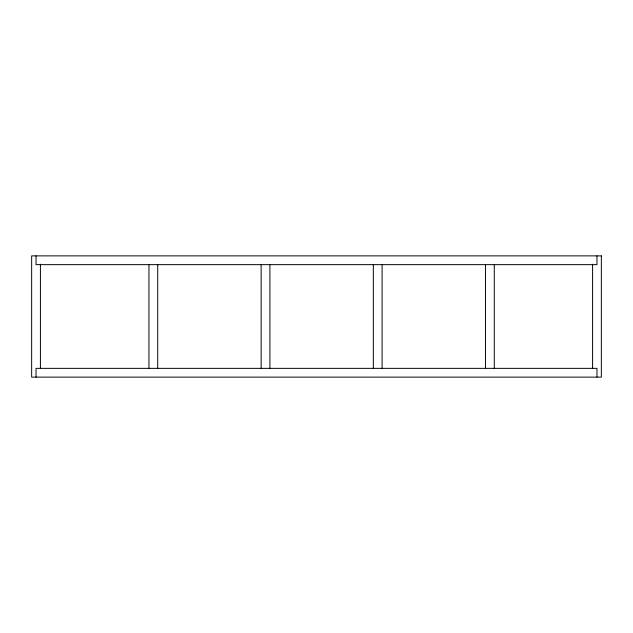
<?xml version="1.0" encoding="UTF-8"?>
<svg xmlns="http://www.w3.org/2000/svg" width="633" height="633" viewBox="0 0 633 633"><rect width="100%" height="100%" fill="white"/><g stroke="black" fill="none" stroke-linecap="round" stroke-linejoin="round"><path stroke-width="0.95" d="M596.966 255.874L596.966 264.641L36.034 264.641L36.034 255.874M596.966 377.126L596.966 368.359L36.034 368.359L36.034 377.126M592.583 264.19L592.583 368.359M494.278 264.641L494.278 368.359M485.511 264.641L485.511 368.359M382.087 264.641L382.087 368.359M373.328 264.641L373.328 368.359M269.903 264.641L269.903 368.359M261.136 264.641L261.136 368.359M157.712 264.641L157.712 368.359M148.953 264.641L148.953 368.359M40.417 264.19L40.417 368.359M601.35 255.874L31.65 255.874L31.65 377.126L601.35 377.126L601.35 255.874"/></g></svg>
